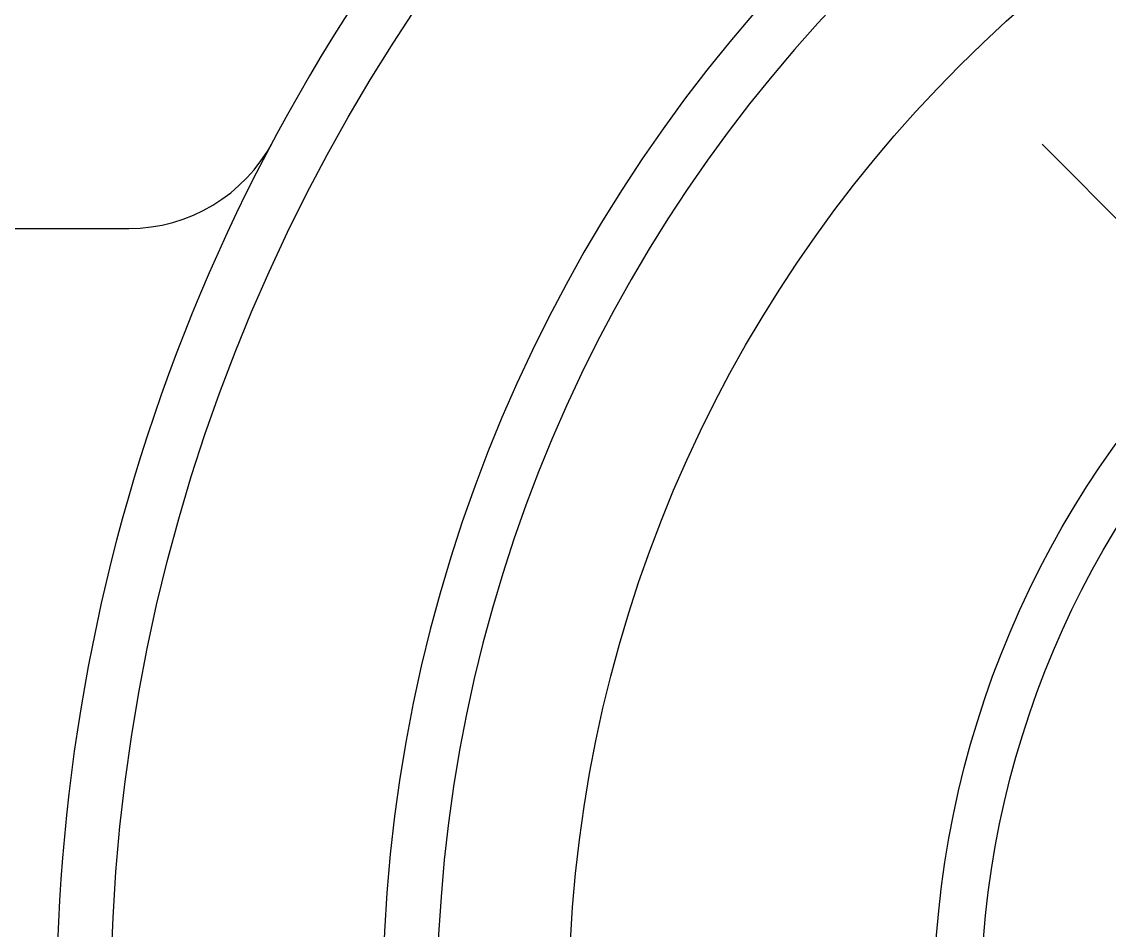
# Model space of a CAD drawing. Extents: x -87 to 205, y -109 to 47.
# Drawn here: x -45.84 to -19.35, y 1.94 to 24.06 of the extents above; entities that cross this region are included whole.
import ezdxf

# ---------------------------------------------------------------- set-up
doc = ezdxf.new("R2010")
doc.units = 0
doc.linetypes.add('CENTER', pattern=[50.8, 31.75, -6.35, 6.35, -6.35])
doc.layers.get('0').update_dxf_attribs({"linetype": 'CONTINUOUS'})
doc.layers.add('CENTER', color=1, linetype='CENTER')

msp = doc.modelspace()

# ---------------------------------------------------------------- linework, layer by layer
at = {"color": 7, "linetype": 'CONTINUOUS'}
msp.add_line((-67.652, 19.028), (-43.234, 19.028), dxfattribs=at)
for radius in [43.676, 32.52, 23.629, 22.482]:
    msp.add_circle((0, 0), radius, dxfattribs=at)
for centre, radius, start, end in [((0, 0), 45, 141.9289, 128.273), ((0, 0), 37.059, 90, 270), ((0, 0), 35.735, 90, 270), ((-43.234, 22.999), 3.971, 270, 331.9889)]:
    msp.add_arc(centre, radius, start, end, dxfattribs=at)
at = {"layer": 'CENTER', "color": 1, "linetype": 'CENTER'}
msp.add_line((1.411, -1.417), (-40.975, 41.151), dxfattribs=at)

doc.saveas('drawing.dxf')
